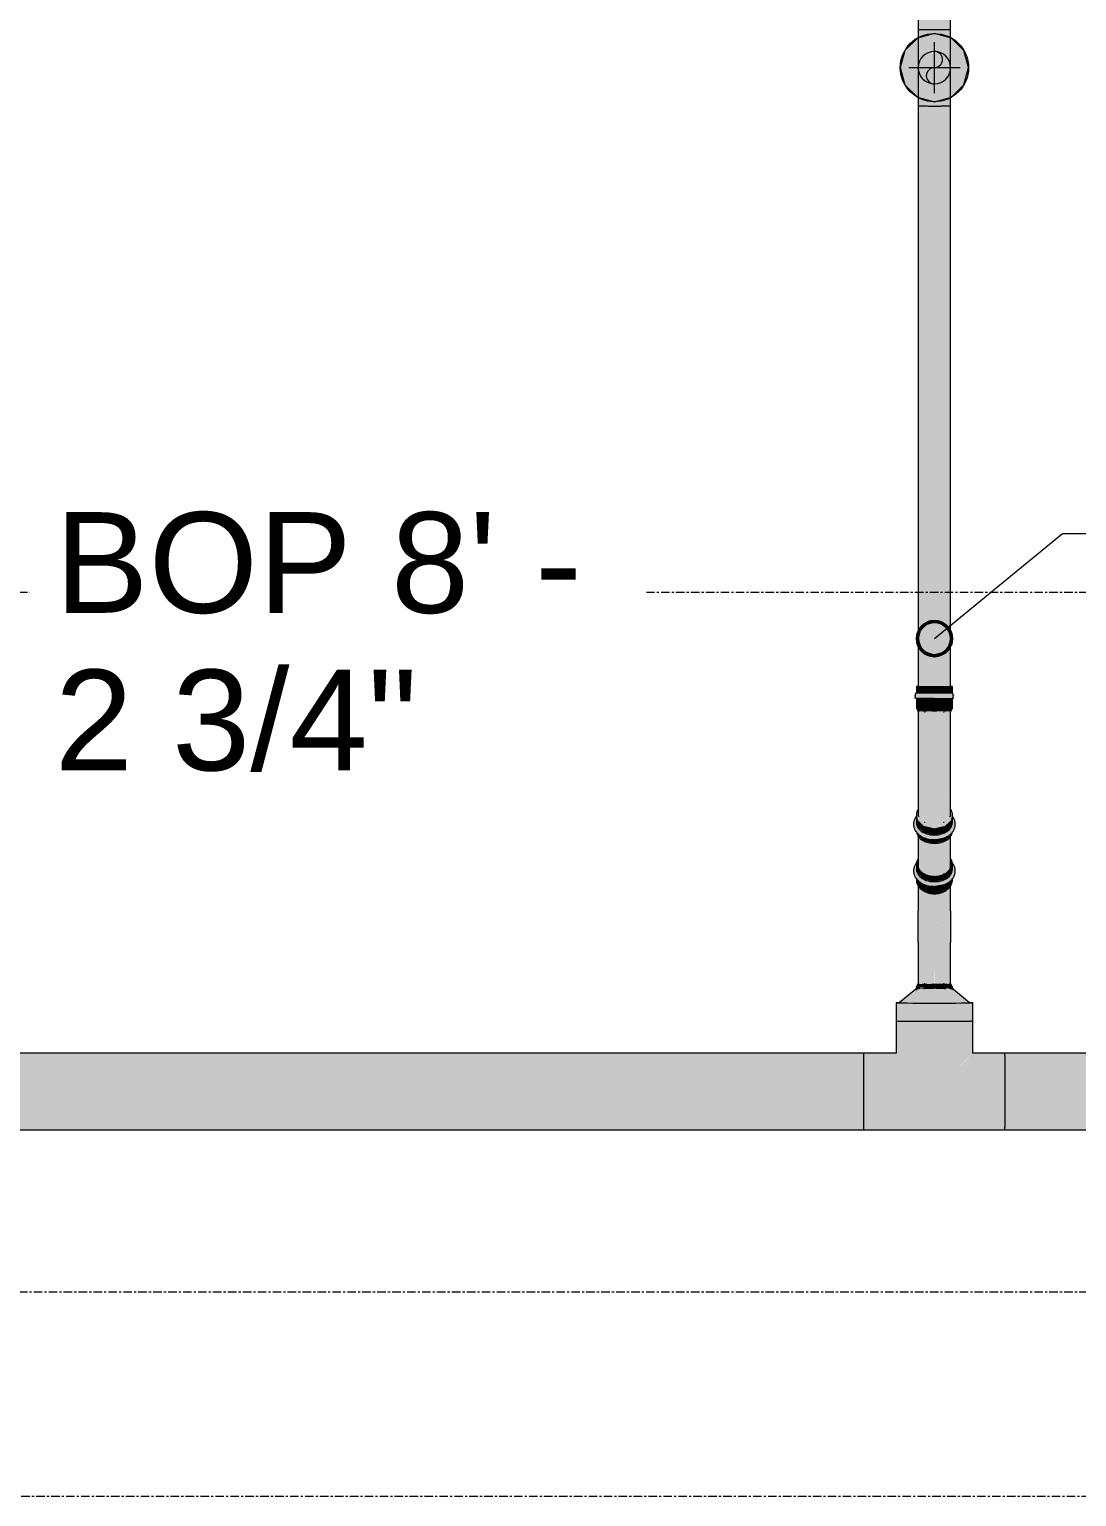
# Model space of a CAD drawing. Header units: inches. Extents: x -3679 to 241, y -496 to 1784.
# Drawn here: x -969 to -907.7, y 552 to 638 of the extents above; entities that cross this region are included whole.
import ezdxf

# ---------------------------------------------------------------- set-up
doc = ezdxf.new("R2010")
doc.units = ezdxf.units.IN
doc.header["$MEASUREMENT"] = 0
doc.linetypes.add('Grid Line', pattern=[0.875, 0.5, -0.125, 0.125, -0.125])
for name, color, linetype, lineweight in [('A-ANNO-NOTE', 250, 'Continuous', 9), ('G-ANNO-DIMS', 251, 'Continuous', 9), ('P-PIPE', 1, 'Continuous', 9), ('P-PIPE-CNTR', 1, 'Continuous', 9), ('S-GRID', 8, 'Continuous', 9)]:
    doc.layers.add(name, color=color, linetype=linetype, lineweight=lineweight)
doc.styles.add('Arial_1', font='arial.ttf', dxfattribs={"height": 5.901198})

# ---------------------------------------------------------------- blocks, each defined once
blk = doc.blocks.new('Victaulic-VicPress316-Elbow 90-45deg Style P568_P571 - Standard-1265520-LOWER PARKING')
at = {"layer": 'P-PIPE'}
for points in [[(-844.334, 587.79), (-844, 587.802), (-844, 588.034), (-844.622, 588.178), (-845.007, 588.554), (-845.007, 589.164), (-845.079, 589.085), (-845.171, 588.894), (-845.223, 588.67), (-845.17, 588.402), (-845.047, 588.221), (-844.888, 588.044), (-844.674, 587.905)], [(-844, 588.299), (-844, 588.376), (-844.262, 588.404), (-844.475, 588.466), (-844.671, 588.574), (-844.822, 588.713), (-844.917, 588.876), (-844.95, 589.061), (-844.95, 589.339), (-845.007, 589.283), (-845.007, 588.818), (-844.622, 588.442), (-844.238, 588.354)], [(-844, 588.299), (-843.377, 588.442), (-842.993, 588.818), (-842.993, 589.283), (-843.05, 589.323), (-843.05, 589.051), (-843.096, 588.842), (-843.109, 588.829), (-843.177, 588.713), (-843.328, 588.574), (-843.525, 588.466), (-843.754, 588.399), (-844, 588.376)], [(-844, 587.802), (-843.323, 587.906), (-843.12, 588.031), (-842.953, 588.221), (-842.829, 588.402), (-842.776, 588.67), (-842.889, 589.046), (-842.993, 589.165), (-842.993, 588.554), (-843.377, 588.178), (-844, 588.034), (-844, 587.918)], [(-844, 587.335), (-844, 587.411), (-844.63, 587.562), (-845.007, 587.93), (-845.01, 588.18), (-845.024, 588.196), (-845.03, 588.031), (-845.001, 587.893), (-844.925, 587.755), (-844.824, 587.639), (-844.685, 587.527), (-844.466, 587.419), (-844.211, 587.348), (-844.036, 587.337)], [(-844, 588.034), (-844, 588.299), (-844.622, 588.442), (-845.007, 588.818), (-845.007, 588.554), (-844.622, 588.178), (-844.311, 588.106)], [(-844, 587.411), (-844, 587.802), (-844.37, 587.802), (-844.677, 587.907), (-844.893, 588.051), (-845.007, 588.163), (-845.007, 587.93), (-844.622, 587.554), (-844.17, 587.45)], [(-844, 588.034), (-843.377, 588.178), (-842.993, 588.554), (-842.993, 588.818), (-843.377, 588.442), (-844, 588.299), (-844, 588.106)], [(-844, 587.335), (-843.688, 587.379), (-843.525, 587.427), (-843.357, 587.502), (-843.27, 587.562), (-843.153, 587.663), (-843.075, 587.755), (-842.977, 587.951), (-842.981, 588.189), (-842.993, 588.163), (-842.993, 587.93), (-843.377, 587.554), (-844, 587.411), (-844, 587.34)], [(-844, 587.411), (-843.37, 587.562), (-842.993, 587.93), (-842.993, 588.176), (-843.12, 588.031), (-843.325, 587.906), (-843.74, 587.839), (-844, 587.79), (-844, 587.483)], [(-844, 585.651), (-844.007, 587.335), (-844.249, 587.358), (-844.54, 587.45), (-844.787, 587.609), (-844.827, 587.642), (-844.95, 587.801), (-844.935, 586.209), (-844.861, 586.047), (-844.778, 585.944), (-844.671, 585.853), (-844.545, 585.777), (-844.401, 585.717), (-844.246, 585.677), (-844.165, 585.662)], [(-844, 585.651), (-843.754, 585.677), (-843.577, 585.724), (-843.461, 585.773), (-843.328, 585.853), (-843.217, 585.948), (-843.149, 586.031), (-843.107, 586.095), (-843.064, 586.209), (-843.05, 586.326), (-843.052, 587.801), (-843.086, 587.742), (-843.216, 587.609), (-843.357, 587.502), (-843.531, 587.424), (-843.688, 587.379), (-843.903, 587.345), (-844, 587.335), (-844, 585.662)], [(-844.248, 582.039), (-844.157, 582.051), (-844, 582.073), (-844, 584.463), (-844.95, 584.467), (-844.949, 582.052), (-844.891, 582.076), (-844.815, 582.045), (-844.718, 582.051), (-844.654, 582.055), (-844.537, 582.074), (-844.422, 582.057), (-844.25, 582.039)], [(-843.177, 582.045), (-843.159, 582.051), (-843.096, 582.076), (-843.05, 582.053), (-843.064, 584.467), (-844, 584.463), (-843.993, 582.072), (-843.598, 582.053), (-843.326, 582.054), (-843.18, 582.045)], [(-844, 581.855), (-844.007, 582.072), (-844.279, 582.042), (-844.61, 582.065), (-844.731, 582.051), (-844.849, 582.051), (-844.907, 582.074), (-845.007, 582.014), (-845.027, 581.965), (-845.007, 581.858), (-844.085, 581.855)], [(-844.622, 581.721), (-844.525, 581.751), (-844.202, 581.759), (-844.049, 581.756), (-844, 581.761), (-844, 581.855), (-845.007, 581.857), (-845.005, 581.722), (-844.723, 581.79), (-844.659, 581.75), (-844.623, 581.722)], [(-844, 581.855), (-842.993, 581.858), (-842.993, 581.859), (-842.97, 581.977), (-843.047, 582.051), (-843.11, 582.075), (-843.18, 582.045), (-843.463, 582.074), (-843.53, 582.057), (-843.789, 582.056), (-844, 582.073), (-844, 581.977)], [(-842.993, 581.721), (-842.993, 581.858), (-844, 581.855), (-843.996, 581.761), (-843.678, 581.751), (-843.549, 581.755), (-843.424, 581.736), (-843.365, 581.73), (-843.255, 581.798), (-843.032, 581.731)]]:
    blk.add_hatch(color=256, dxfattribs=at).paths.add_polyline_path(points, flags=0)
h = blk.add_hatch(color=256, dxfattribs=at)
h.paths.add_polyline_path([(-844, 584.463), (-844, 585.651), (-844.246, 585.677), (-844.325, 585.692), (-844.475, 585.742), (-844.671, 585.853), (-844.727, 585.892), (-844.822, 585.989), (-844.892, 586.095), (-844.935, 586.209), (-844.95, 586.209), (-844.935, 584.467), (-844.165, 584.463)], flags=0)
h.paths.add_polyline_path([(-844.892, 584.466), (-844.892, 584.467), (-844.912, 584.888)], flags=0)
h = blk.add_hatch(color=256, dxfattribs=at)
h.paths.add_polyline_path([(-844, 584.463), (-843.05, 584.467), (-843.064, 586.209), (-843.107, 586.095), (-843.217, 585.948), (-843.328, 585.853), (-843.461, 585.773), (-843.525, 585.742), (-843.754, 585.677), (-843.835, 585.662), (-844, 585.651), (-844, 584.463)], flags=0)
h.paths.add_polyline_path([(-843.064, 584.467), (-843.064, 584.467), (-843.069, 584.971)], flags=0)
for p, q in [((-845.059, 589.051), (-845.059, 588.786)), ((-842.941, 588.786), (-842.941, 589.051)), ((-845.059, 588.238), (-845.059, 588.163)), ((-842.941, 588.163), (-842.941, 588.238)), ((-844.95, 587.801), (-844.95, 586.326)), ((-843.05, 586.326), (-843.05, 587.806)), ((-844.95, 584.467), (-844.95, 582.029)), ((-843.05, 582.032), (-843.05, 584.467)), ((-845.059, 581.859), (-844.95, 582.077)), ((-845.059, 581.859), (-845.059, 581.68)), ((-842.941, 581.859), (-843.05, 582.077)), ((-842.941, 581.695), (-842.941, 581.859))]:
    blk.add_line(p, q, dxfattribs=at)
at = {"layer": 'P-PIPE', "flags": 128}
for points in [[(-845.013, 589.187), (-845.04, 589.156), (-845.065, 589.124), (-845.089, 589.091), (-845.111, 589.057), (-845.131, 589.022), (-845.149, 588.986), (-845.166, 588.95), (-845.18, 588.913), (-845.193, 588.875), (-845.203, 588.837), (-845.211, 588.798), (-845.218, 588.759), (-845.221, 588.72), (-845.223, 588.681), (-845.223, 588.642), (-845.22, 588.602), (-845.215, 588.563), (-845.208, 588.524), (-845.199, 588.486), (-845.187, 588.448), (-845.174, 588.411), (-845.159, 588.374), (-845.141, 588.338), (-845.122, 588.303), (-845.101, 588.268), (-845.078, 588.235), (-845.054, 588.202), (-845.028, 588.17), (-845, 588.14), (-844.971, 588.11), (-844.94, 588.081), (-844.908, 588.054), (-844.875, 588.027), (-844.84, 588.002), (-844.805, 587.978), (-844.768, 587.955), (-844.73, 587.933), (-844.691, 587.912), (-844.651, 587.893), (-844.61, 587.875), (-844.569, 587.858), (-844.526, 587.842), (-844.483, 587.827), (-844.439, 587.814), (-844.395, 587.802), (-844.35, 587.792), (-844.304, 587.782), (-844.258, 587.774), (-844.212, 587.768), (-844.166, 587.762), (-844.119, 587.758), (-844.072, 587.755), (-844.025, 587.754), (-844, 587.754)], [(-844, 587.754), (-843.953, 587.755), (-843.906, 587.757), (-843.859, 587.76), (-843.812, 587.765), (-843.766, 587.771), (-843.72, 587.778), (-843.674, 587.787), (-843.629, 587.796), (-843.584, 587.808), (-843.54, 587.82), (-843.496, 587.834), (-843.454, 587.849), (-843.412, 587.865), (-843.37, 587.883), (-843.33, 587.902), (-843.29, 587.922), (-843.252, 587.943), (-843.214, 587.965), (-843.178, 587.989), (-843.143, 588.014), (-843.109, 588.039), (-843.076, 588.066), (-843.045, 588.094), (-843.015, 588.124), (-842.987, 588.154), (-842.96, 588.185), (-842.934, 588.217), (-842.911, 588.25), (-842.889, 588.284), (-842.868, 588.319), (-842.85, 588.354), (-842.834, 588.391), (-842.819, 588.428), (-842.807, 588.466), (-842.796, 588.504), (-842.788, 588.542), (-842.782, 588.581), (-842.778, 588.62), (-842.776, 588.66), (-842.777, 588.699), (-842.78, 588.738), (-842.784, 588.777), (-842.792, 588.816), (-842.801, 588.855), (-842.812, 588.893), (-842.826, 588.93), (-842.841, 588.967), (-842.858, 589.003), (-842.877, 589.038), (-842.899, 589.072), (-842.921, 589.106), (-842.946, 589.139), (-842.972, 589.17), (-842.993, 589.193)], [(-845.059, 588.163), (-845.058, 588.125), (-845.054, 588.087), (-845.049, 588.05), (-845.042, 588.013), (-845.033, 587.977), (-845.021, 587.941), (-845.008, 587.906), (-844.993, 587.872), (-844.977, 587.838), (-844.958, 587.806), (-844.938, 587.774), (-844.917, 587.744), (-844.894, 587.714), (-844.87, 587.686), (-844.845, 587.658), (-844.819, 587.632), (-844.791, 587.607), (-844.762, 587.583), (-844.733, 587.56), (-844.702, 587.538), (-844.671, 587.517), (-844.639, 587.497), (-844.606, 587.479), (-844.572, 587.461), (-844.538, 587.445), (-844.503, 587.429), (-844.467, 587.415), (-844.431, 587.402), (-844.394, 587.39), (-844.357, 587.379), (-844.32, 587.37), (-844.282, 587.361), (-844.244, 587.354), (-844.205, 587.347), (-844.167, 587.342), (-844.128, 587.338), (-844.089, 587.335), (-844.049, 587.333), (-844.01, 587.332), (-844, 587.332)], [(-844, 587.332), (-843.961, 587.332), (-843.921, 587.334), (-843.882, 587.337), (-843.843, 587.341), (-843.805, 587.346), (-843.766, 587.352), (-843.728, 587.359), (-843.69, 587.367), (-843.652, 587.377), (-843.615, 587.387), (-843.578, 587.399), (-843.542, 587.412), (-843.506, 587.426), (-843.471, 587.441), (-843.437, 587.457), (-843.403, 587.474), (-843.369, 587.492), (-843.337, 587.511), (-843.305, 587.532), (-843.275, 587.554), (-843.245, 587.576), (-843.216, 587.6), (-843.188, 587.625), (-843.161, 587.651), (-843.136, 587.678), (-843.111, 587.706), (-843.088, 587.736), (-843.067, 587.766), (-843.046, 587.797), (-843.028, 587.829), (-843.011, 587.863), (-842.995, 587.897), (-842.982, 587.932), (-842.97, 587.967), (-842.96, 588.003), (-842.952, 588.04), (-842.946, 588.077), (-842.942, 588.115), (-842.941, 588.152), (-842.941, 588.163)], [(-844.95, 584.467), (-844.95, 584.573), (-844.95, 584.678), (-844.95, 584.782), (-844.95, 584.887), (-844.95, 584.99), (-844.95, 585.093), (-844.95, 585.195), (-844.95, 585.295), (-844.95, 585.394), (-844.95, 585.492), (-844.95, 585.588), (-844.95, 585.682), (-844.95, 585.774), (-844.95, 585.864), (-844.95, 585.952), (-844.95, 586.038), (-844.95, 586.121), (-844.95, 586.201), (-844.95, 586.278), (-844.95, 586.326)], [(-843.05, 586.326), (-843.05, 586.25), (-843.05, 586.172), (-843.05, 586.091), (-843.05, 586.007), (-843.05, 585.92), (-843.05, 585.832), (-843.05, 585.741), (-843.05, 585.648), (-843.05, 585.553), (-843.05, 585.456), (-843.05, 585.358), (-843.05, 585.259), (-843.05, 585.158), (-843.05, 585.056), (-843.05, 584.953), (-843.05, 584.849), (-843.05, 584.744), (-843.05, 584.639), (-843.05, 584.534), (-843.05, 584.467)]]:
    blk.add_lwpolyline(points, dxfattribs=at)
at = {"layer": 'P-PIPE'}
for centre, major_axis, ratio, start_param, end_param in [((-844, 589.051), (1.059, 0), 0.710047, 2.734062, 4.712389), ((-844, 588.786), (1.059, 0), 0.710047, 2.827433, 4.712389), ((-844, 589.051), (1.059, 0), 0.710047, 4.712389, 6.690716), ((-844, 588.786), (1.059, 0), 0.710047, 4.712389, 6.597345), ((-844, 589.051), (0.95, 0), 0.710047, 3.43322, 3.455752), ((-844, 589.051), (0.95, 0), 0.710047, 4.054674, 4.109082), ((-844, 589.051), (0.95, 0), 0.710047, 5.315696, 5.370104), ((-844, 589.051), (0.95, 0), 0.710047, 5.969026, 5.991558), ((-844, 582.077), (0.95, 0), 0.004167, 4.055861, 4.108072), ((-844, 582.077), (0.95, 0), 0.004167, 5.316706, 5.368917)]:
    blk.add_ellipse(centre, major_axis=major_axis, ratio=ratio, start_param=start_param, end_param=end_param, dxfattribs=at)
blk = doc.blocks.new('Victaulic-VicPress316-Elbow 90-45deg Style P568_P571 - Standard-1265525-LOWER PARKING')
at = {"layer": 'P-PIPE'}
for points in [[(-844, 599.101), (-844, 599.476), (-845.007, 599.479), (-845.007, 599.104), (-844.311, 599.101)], [(-844, 599.101), (-842.993, 599.104), (-842.993, 599.479), (-844, 599.476), (-844, 599.101)], [(-844, 598.772), (-844, 599.101), (-845.047, 599.091), (-845.165, 599.053), (-845.223, 598.941), (-845.162, 598.884), (-845.007, 598.775), (-844.238, 598.772)], [(-844, 598.215), (-844.01, 598.772), (-845.007, 598.773), (-845.007, 598.218), (-844.234, 598.216)], [(-844, 598.215), (-842.993, 598.218), (-842.993, 598.775), (-844, 598.772), (-844, 598.216)], [(-844, 597.998), (-844, 598.215), (-845.007, 598.217), (-845.03, 598.101), (-844.981, 598.04), (-844.891, 598), (-844.819, 598.029), (-844.537, 597.998), (-844.469, 598.015), (-844.211, 598.015), (-844.001, 597.998)], [(-844, 595.607), (-844.007, 597.998), (-844.4, 598.019), (-844.673, 598.019), (-844.832, 598.028), (-844.903, 598), (-844.95, 598.024), (-844.935, 595.611), (-844.165, 595.607)], [(-844, 597.998), (-843.993, 597.999), (-843.721, 598.029), (-843.389, 598.007), (-843.269, 598.022), (-843.153, 598.025), (-843.093, 598.002), (-842.993, 598.064), (-842.97, 598.102), (-842.993, 598.218), (-844, 598.215), (-844, 598.046)], [(-844, 595.607), (-843.05, 595.611), (-843.05, 598.025), (-843.109, 598), (-843.185, 598.029), (-843.27, 598.022), (-843.345, 598.018), (-843.463, 597.998), (-843.562, 598.014), (-843.795, 598.026), (-844, 597.998), (-844, 597.952)], [(-844, 593.078), (-843.835, 593.088), (-843.675, 593.119), (-843.525, 593.169), (-843.344, 593.268), (-843.272, 593.319), (-843.177, 593.415), (-843.107, 593.522), (-843.064, 593.636), (-843.05, 593.753), (-843.064, 595.611), (-844, 595.607), (-844, 593.088)], [(-844.243, 591.394), (-844, 591.395), (-844, 593.078), (-844.165, 593.088), (-844.325, 593.119), (-844.475, 593.169), (-844.61, 593.236), (-844.77, 593.362), (-844.822, 593.415), (-844.892, 593.522), (-844.935, 593.636), (-844.95, 593.753), (-844.938, 591.993), (-844.903, 591.861), (-844.876, 591.818), (-844.815, 591.704), (-844.654, 591.569), (-844.513, 591.502), (-844.437, 591.463), (-844.248, 591.394)], [(-843.993, 591.395), (-843.679, 591.421), (-843.488, 591.5), (-843.426, 591.539), (-843.315, 591.59), (-843.168, 591.727), (-843.066, 591.969), (-843.05, 592.053), (-843.064, 593.636), (-843.107, 593.522), (-843.177, 593.415), (-843.272, 593.319), (-843.389, 593.236), (-843.525, 593.169), (-843.675, 593.119), (-843.835, 593.088), (-844, 593.078), (-844, 591.395)], [(-844.334, 590.528), (-844, 590.54), (-844, 590.772), (-844.622, 590.916), (-845.007, 591.292), (-845.018, 591.791), (-845.035, 591.871), (-845.102, 591.777), (-845.17, 591.677), (-845.223, 591.408), (-845.171, 591.185), (-845.047, 590.959), (-844.888, 590.782), (-844.674, 590.643)], [(-844, 591.164), (-844.007, 591.395), (-844.279, 591.406), (-844.48, 591.479), (-844.574, 591.539), (-844.691, 591.593), (-844.847, 591.755), (-844.918, 591.892), (-844.95, 592.116), (-844.95, 592.278), (-845.001, 592.185), (-845.03, 592.048), (-845.007, 591.684), (-844.622, 591.308), (-844.179, 591.205)], [(-844, 590.772), (-844, 591.164), (-844.622, 591.308), (-845.007, 591.684), (-845.007, 591.292), (-844.622, 590.916), (-844.277, 590.836)], [(-844, 591.164), (-843.377, 591.308), (-842.993, 591.684), (-842.993, 591.824), (-842.97, 591.951), (-842.977, 592.127), (-843.05, 592.267), (-843.064, 591.979), (-843.096, 591.861), (-843.124, 591.818), (-843.199, 591.692), (-843.33, 591.577), (-843.463, 591.519), (-843.53, 591.472), (-843.758, 591.403), (-844, 591.395), (-844, 591.27)], [(-844, 590.54), (-843.76, 590.556), (-843.323, 590.644), (-843.12, 590.769), (-842.889, 591.032), (-842.776, 591.408), (-842.834, 591.684), (-842.981, 591.89), (-842.993, 591.751), (-842.993, 591.292), (-843.377, 590.916), (-844, 590.772), (-844, 590.556)], [(-844, 590.772), (-843.377, 590.916), (-842.993, 591.292), (-842.998, 591.678), (-843.377, 591.308), (-844, 591.164), (-844, 590.844)], [(-844, 590.276), (-844.013, 590.54), (-844.37, 590.54), (-844.694, 590.656), (-844.888, 590.782), (-845.007, 590.901), (-844.993, 590.782), (-844.622, 590.42), (-844.205, 590.323)], [(-844, 590.276), (-843.377, 590.42), (-842.993, 590.796), (-842.993, 590.914), (-843.12, 590.769), (-843.325, 590.644), (-843.76, 590.556), (-844, 590.528)]]:
    blk.add_hatch(color=256, dxfattribs=at).paths.add_polyline_path(points, flags=0)
h = blk.add_hatch(color=256, dxfattribs=at)
h.paths.add_polyline_path([(-844, 598.772), (-842.993, 598.775), (-842.776, 598.941), (-842.828, 599.037), (-842.993, 599.104), (-844, 599.101), (-844, 598.854)], flags=0)
h.paths.add_polyline_path([(-842.828, 599.037), (-842.834, 599.054), (-842.864, 599.052), (-842.829, 599.037)], flags=0)
h = blk.add_hatch(color=256, dxfattribs=at)
h.paths.add_polyline_path([(-844, 593.078), (-844, 595.607), (-844.95, 595.611), (-844.95, 595.61), (-844.935, 593.636), (-844.892, 593.522), (-844.822, 593.415), (-844.727, 593.319), (-844.61, 593.236), (-844.475, 593.169), (-844.325, 593.119), (-844.165, 593.088)], flags=0)
h.paths.add_polyline_path([(-844.165, 594.791), (-844.165, 595.607), (-844.165, 595.607)], flags=0)
for p, q in [((-845.059, 599.481), (-845.059, 599.105)), ((-842.941, 599.105), (-842.941, 599.481)), ((-845.059, 598.776), (-845.059, 598.22)), ((-842.941, 598.22), (-842.941, 598.776)), ((-845.059, 598.22), (-844.95, 598.002)), ((-844.95, 598.044), (-844.95, 595.611)), ((-842.941, 598.22), (-843.05, 598.002)), ((-843.05, 595.611), (-843.05, 598.047)), ((-844.95, 593.753), (-844.95, 591.993)), ((-843.05, 591.993), (-843.05, 593.753)), ((-845.059, 591.916), (-845.059, 591.524)), ((-842.941, 591.524), (-842.941, 591.916))]:
    blk.add_line(p, q, dxfattribs=at)
at = {"layer": 'P-PIPE', "flags": 128}
for points in [[(-844, 598.772), (-844.042, 598.772), (-844.084, 598.772), (-844.127, 598.772), (-844.169, 598.772), (-844.21, 598.772), (-844.252, 598.772), (-844.293, 598.772), (-844.333, 598.772), (-844.373, 598.772), (-844.412, 598.772), (-844.451, 598.772), (-844.489, 598.772), (-844.526, 598.772), (-844.563, 598.772), (-844.598, 598.773), (-844.633, 598.773), (-844.666, 598.773), (-844.699, 598.773), (-844.73, 598.773), (-844.76, 598.773), (-844.789, 598.773), (-844.817, 598.773), (-844.843, 598.773), (-844.868, 598.774), (-844.892, 598.774), (-844.914, 598.774), (-844.935, 598.774), (-844.954, 598.774), (-844.972, 598.774), (-844.989, 598.775), (-845.003, 598.775), (-845.017, 598.775), (-845.028, 598.775), (-845.038, 598.775), (-845.047, 598.775), (-845.055, 598.776), (-845.062, 598.776), (-845.071, 598.776), (-845.118, 598.787), (-845.081, 599.104), (-845.066, 599.105), (-845.059, 599.106), (-845.052, 599.106), (-845.043, 599.106), (-845.034, 599.106), (-845.023, 599.106), (-845.011, 599.106)], [(-844, 598.772), (-843.957, 598.772), (-843.915, 598.772), (-843.873, 598.772), (-843.831, 598.772), (-843.789, 598.772), (-843.748, 598.772), (-843.707, 598.772), (-843.666, 598.772), (-843.626, 598.772), (-843.587, 598.772), (-843.548, 598.772), (-843.51, 598.772), (-843.473, 598.772), (-843.437, 598.772), (-843.401, 598.773), (-843.367, 598.773), (-843.333, 598.773), (-843.301, 598.773), (-843.27, 598.773), (-843.239, 598.773), (-843.21, 598.773), (-843.183, 598.773), (-843.156, 598.773), (-843.131, 598.774), (-843.108, 598.774), (-843.085, 598.774), (-843.064, 598.774), (-843.045, 598.774), (-843.027, 598.774), (-843.011, 598.775), (-842.996, 598.775), (-842.983, 598.775), (-842.971, 598.775), (-842.961, 598.775), (-842.952, 598.775), (-842.945, 598.776), (-842.938, 598.776), (-842.929, 598.776), (-842.882, 598.787), (-842.918, 599.104), (-842.933, 599.105), (-842.941, 599.106), (-842.948, 599.106), (-842.956, 599.106), (-842.965, 599.106), (-842.976, 599.106), (-842.989, 599.106)], [(-844.95, 595.611), (-844.95, 595.506), (-844.95, 595.401), (-844.95, 595.296), (-844.95, 595.192), (-844.95, 595.088), (-844.95, 594.986), (-844.95, 594.884), (-844.95, 594.784), (-844.95, 594.684), (-844.95, 594.587), (-844.95, 594.491), (-844.95, 594.397), (-844.95, 594.304), (-844.95, 594.214), (-844.95, 594.127), (-844.95, 594.041), (-844.95, 593.958), (-844.95, 593.878), (-844.95, 593.8), (-844.95, 593.753)], [(-843.05, 593.753), (-843.05, 593.828), (-843.05, 593.907), (-843.05, 593.988), (-843.05, 594.072), (-843.05, 594.158), (-843.05, 594.247), (-843.05, 594.338), (-843.05, 594.431), (-843.05, 594.526), (-843.05, 594.622), (-843.05, 594.721), (-843.05, 594.82), (-843.05, 594.921), (-843.05, 595.023), (-843.05, 595.126), (-843.05, 595.23), (-843.05, 595.334), (-843.05, 595.439), (-843.05, 595.544), (-843.05, 595.611)], [(-845.025, 591.911), (-845.04, 591.894), (-845.065, 591.862), (-845.089, 591.829), (-845.111, 591.795), (-845.131, 591.76), (-845.149, 591.724), (-845.166, 591.688), (-845.18, 591.651), (-845.193, 591.613), (-845.203, 591.575), (-845.211, 591.536), (-845.218, 591.497), (-845.221, 591.458), (-845.223, 591.419), (-845.223, 591.38), (-845.22, 591.34), (-845.215, 591.301), (-845.208, 591.262), (-845.199, 591.224), (-845.187, 591.186), (-845.174, 591.149), (-845.159, 591.112), (-845.141, 591.076), (-845.122, 591.041), (-845.101, 591.006), (-845.078, 590.973), (-845.054, 590.94), (-845.028, 590.908), (-845, 590.878), (-844.971, 590.848), (-844.94, 590.819), (-844.908, 590.792), (-844.875, 590.765), (-844.84, 590.74), (-844.805, 590.716), (-844.768, 590.693), (-844.73, 590.671), (-844.691, 590.65), (-844.651, 590.631), (-844.61, 590.613), (-844.569, 590.596), (-844.526, 590.58), (-844.483, 590.565), (-844.439, 590.552), (-844.395, 590.54), (-844.35, 590.53), (-844.304, 590.52), (-844.258, 590.512), (-844.212, 590.506), (-844.166, 590.5), (-844.119, 590.496), (-844.072, 590.493), (-844.025, 590.492), (-844, 590.492)], [(-844.953, 592.282), (-844.972, 592.249), (-844.989, 592.216), (-845.004, 592.182), (-845.018, 592.147), (-845.03, 592.112), (-845.04, 592.075), (-845.047, 592.039), (-845.053, 592.001), (-845.057, 591.964), (-845.059, 591.926), (-845.059, 591.916)], [(-844, 590.492), (-843.953, 590.493), (-843.906, 590.495), (-843.859, 590.498), (-843.812, 590.503), (-843.766, 590.509), (-843.72, 590.516), (-843.674, 590.525), (-843.629, 590.534), (-843.584, 590.546), (-843.54, 590.558), (-843.496, 590.572), (-843.454, 590.587), (-843.412, 590.603), (-843.37, 590.621), (-843.33, 590.64), (-843.29, 590.66), (-843.252, 590.681), (-843.214, 590.703), (-843.178, 590.727), (-843.143, 590.752), (-843.109, 590.778), (-843.076, 590.804), (-843.045, 590.832), (-843.015, 590.862), (-842.987, 590.892), (-842.96, 590.923), (-842.934, 590.955), (-842.911, 590.988), (-842.889, 591.022), (-842.868, 591.057), (-842.85, 591.092), (-842.834, 591.129), (-842.819, 591.166), (-842.807, 591.204), (-842.796, 591.242), (-842.788, 591.28), (-842.782, 591.319), (-842.778, 591.358), (-842.776, 591.398), (-842.777, 591.437), (-842.78, 591.476), (-842.784, 591.515), (-842.792, 591.554), (-842.801, 591.593), (-842.812, 591.631), (-842.826, 591.668), (-842.841, 591.705), (-842.858, 591.741), (-842.877, 591.776), (-842.899, 591.81), (-842.921, 591.844), (-842.946, 591.877), (-842.972, 591.908)], [(-842.941, 591.916), (-842.942, 591.954), (-842.945, 591.991), (-842.95, 592.029), (-842.958, 592.065), (-842.967, 592.102), (-842.978, 592.138), (-842.991, 592.173), (-843.006, 592.207), (-843.023, 592.24), (-843.041, 592.273)]]:
    blk.add_lwpolyline(points, dxfattribs=at)
at = {"layer": 'P-PIPE'}
for centre, major_axis, ratio, start_param, end_param in [((-844, 599.481), (1.059, 0), 0.004167, 2.734062, 4.712389), ((-844, 599.481), (1.059, 0), 0.004167, 4.712389, 6.690716), ((-844, 599.105), (1.059, 0), 0.004167, 2.827433, 4.712389), ((-844, 598.776), (1.059, 0), 0.004167, 2.85017, 4.712389), ((-844, 599.105), (1.059, 0), 0.004167, 4.712389, 6.597345), ((-844, 598.776), (-1.059, 0), 0.004167, 1.570796, 3.433015), ((-844, 598.002), (0.95, 0), 0.004167, 4.055861, 4.108072), ((-844, 598.002), (0.95, 0), 0.004167, 5.316706, 5.368917), ((-844, 591.524), (-1.059, 0), 0.710047, 6.000385, 7.853982), ((-844, 592.07), (0.95, 0), 0.710047, 3.433639, 3.455752), ((-844, 591.524), (1.059, 0), 0.710047, 4.712389, 6.597345), ((-844, 592.07), (0.95, 0), 0.710047, 5.969026, 5.991139), ((-844, 591.028), (1.059, 0), 0.710047, 3.242102, 4.712389), ((-844, 592.07), (0.95, 0), 0.710047, 4.055861, 4.108072), ((-844, 591.028), (1.059, 0), 0.710047, 4.712389, 6.186098), ((-844, 592.07), (0.95, 0), 0.710047, 5.316706, 5.368917)]:
    blk.add_ellipse(centre, major_axis=major_axis, ratio=ratio, start_param=start_param, end_param=end_param, dxfattribs=at)

msp = doc.modelspace()

# ---------------------------------------------------------------- hatches: boundary and pattern name
at = {"layer": 'A-ANNO-NOTE'}
h = msp.add_hatch(color=256, dxfattribs=at)
edge = h.paths.add_edge_path(flags=0)
edge.add_arc((-916, 635.743), 2, 0, 360)
msp.add_hatch(color=256, dxfattribs=at).paths.add_polyline_path([(-916, 633.743), (-915, 634.011), (-914.268, 634.743), (-914, 635.743), (-914.268, 636.743), (-915, 637.475), (-916, 637.743), (-917, 637.475), (-917.732, 636.743), (-918, 635.743), (-917.732, 634.743), (-917, 634.011)], flags=0)
at = {"layer": 'P-PIPE'}
for points in [[(-916, 637.982), (-916, 777.494), (-916.95, 777.497), (-916.95, 637.986), (-916.473, 637.983), (-916.246, 637.982)], [(-916, 637.982), (-915.05, 637.986), (-915.05, 777.498), (-915.525, 777.495), (-916, 777.494), (-916, 645.655)], [(-916, 634.793), (-915.754, 634.825), (-915.525, 634.92), (-915.328, 635.071), (-915.177, 635.268), (-915.082, 635.497), (-915.05, 635.743), (-915.082, 635.989), (-915.177, 636.218), (-915.328, 636.415), (-915.525, 636.566), (-915.754, 636.66), (-916, 636.693), (-916.246, 636.66), (-916.475, 636.566), (-916.672, 636.415), (-916.823, 636.218), (-916.918, 635.989), (-916.95, 635.743), (-916.918, 635.497), (-916.823, 635.268), (-916.65, 635.054), (-916.475, 634.92), (-916.246, 634.825)], [(-916, 599.475), (-916, 633.494), (-916.95, 633.497), (-916.935, 599.478), (-916.165, 599.475)], [(-916, 599.475), (-915.05, 599.478), (-915.05, 633.498), (-915.525, 633.495), (-916, 633.494), (-916, 599.475)], [(-916, 588.376), (-916, 590.275), (-916.622, 590.418), (-916.95, 590.739), (-916.942, 589.007), (-916.903, 588.842), (-916.88, 588.811), (-916.815, 588.706), (-916.622, 588.546), (-916.418, 588.449), (-916.185, 588.393), (-916.165, 588.391)], [(-916, 588.376), (-915.688, 588.418), (-915.476, 588.492), (-915.291, 588.608), (-915.154, 588.753), (-915.082, 588.876), (-915.05, 589.05), (-915.06, 590.729), (-915.389, 590.416), (-916, 590.275)], [(-915.996, 580.928), (-913.99, 580.938), (-914.385, 581.277), (-914.993, 581.8), (-914.993, 581.721), (-915.255, 581.797), (-915.333, 581.755), (-915.377, 581.721), (-915.525, 581.753), (-915.794, 581.759), (-915.884, 581.752), (-915.998, 581.76)], [(-916, 579.867), (-916, 580.927), (-918.25, 580.934), (-918.249, 579.877), (-917.587, 579.87), (-916.289, 579.867)], [(-916, 580.927), (-918.011, 580.939), (-918.011, 580.94), (-917.81, 580.931), (-916.286, 580.927)], [(-916, 579.867), (-913.75, 579.877), (-913.751, 580.936), (-914.409, 580.93), (-916, 580.927), (-916, 580.726)], [(-915.995, 575.733), (-913.75, 577.993), (-913.75, 579.877), (-914.409, 579.87), (-917.948, 579.872), (-918.25, 579.877), (-918.25, 577.993), (-917.178, 576.917), (-916.298, 576.037)], [(-973.862, 575.743), (-920.129, 575.743), (-920.134, 577.993), (-973.866, 577.993), (-973.862, 576.86), (-973.862, 575.743)], [(-910.395, 575.743), (-848.129, 575.743), (-848.134, 577.993), (-911.866, 577.993), (-911.862, 576.751), (-911.862, 575.743)], [(-911.866, 573.493), (-848.134, 573.493), (-848.13, 574.618), (-848.129, 575.743), (-911.862, 575.743), (-911.865, 573.531)]]:
    msp.add_hatch(color=256, dxfattribs=at).paths.add_polyline_path(points, flags=0)
h = msp.add_hatch(color=256, dxfattribs=at)
h.paths.add_polyline_path([(-916.951, 635.742), (-916.918, 635.989), (-916.787, 636.275), (-916.654, 636.432), (-916.442, 636.579), (-916.246, 636.661), (-916, 636.693), (-916, 637.982), (-916.951, 637.986), (-916.951, 635.743)], flags=0)
h.paths.add_polyline_path([(-916, 633.494), (-916.01, 634.793), (-916.253, 634.826), (-916.478, 634.921), (-916.675, 635.073), (-916.84, 635.309), (-916.879, 635.38), (-916.933, 635.559), (-916.951, 635.741), (-916.951, 633.498), (-916.475, 633.495), (-916, 633.494)], flags=0)
h = msp.add_hatch(color=256, dxfattribs=at)
h.paths.add_polyline_path([(-915.049, 635.742), (-915.049, 637.986), (-915.525, 637.983), (-916, 637.982), (-915.998, 636.693), (-915.746, 636.658), (-915.523, 636.565), (-915.327, 636.414), (-915.159, 636.176), (-915.12, 636.104), (-915.067, 635.925), (-915.05, 635.753)], flags=0)
h.paths.add_polyline_path([(-916, 633.494), (-915.049, 633.498), (-915.05, 635.731), (-915.082, 635.494), (-915.213, 635.209), (-915.346, 635.052), (-915.539, 634.913), (-915.754, 634.824), (-916, 634.791), (-916, 634.723)], flags=0)
h = msp.add_hatch(color=256, dxfattribs=at)
h.paths.add_polyline_path([(-916, 634.791), (-915.749, 634.826), (-915.521, 634.921), (-915.324, 635.074), (-915.174, 635.272), (-915.081, 635.499), (-915.05, 635.75), (-915.082, 635.991), (-915.178, 636.22), (-915.329, 636.416), (-915.526, 636.566), (-915.755, 636.661), (-916.001, 636.693), (-916.246, 636.66), (-916.475, 636.565), (-916.672, 636.414), (-916.823, 636.217), (-916.918, 635.987), (-916.95, 635.738), (-916.917, 635.494), (-916.821, 635.264), (-916.651, 635.054), (-916.471, 634.917), (-916.241, 634.823), (-916, 634.791)], flags=0)
h.paths.add_polyline_path([(-916, 634.793), (-916.254, 634.829), (-916.475, 634.92), (-916.676, 635.076), (-916.823, 635.268), (-916.918, 635.498), (-916.95, 635.745), (-916.918, 635.989), (-916.823, 636.218), (-916.671, 636.415), (-916.475, 636.566), (-916.245, 636.66), (-915.999, 636.693), (-915.751, 636.659), (-915.525, 636.566), (-915.325, 636.41), (-915.177, 636.218), (-915.081, 635.981), (-915.05, 635.743), (-915.086, 635.488), (-915.177, 635.268), (-915.35, 635.054), (-915.526, 634.92), (-915.765, 634.824)], flags=0)
h = msp.add_hatch(color=256, dxfattribs=at)
h.paths.add_polyline_path([(-915.996, 580.928), (-916, 581.759), (-916.318, 581.751), (-916.475, 581.754), (-916.573, 581.736), (-916.623, 581.721), (-916.742, 581.797), (-917.007, 581.721), (-917.007, 581.8), (-918.01, 580.934), (-915.998, 580.928)], flags=0)
h.paths.add_polyline_path([(-916.443, 580.928), (-916.443, 580.928), (-916.443, 580.929)], flags=0)
h = msp.add_hatch(color=256, dxfattribs=at)
h.paths.add_polyline_path([(-911.866, 573.493), (-911.862, 574.61), (-911.866, 577.993), (-913.75, 577.993), (-914.078, 577.657), (-915.995, 575.733), (-918.25, 577.993), (-920.134, 577.993), (-920.13, 576.86), (-920.132, 573.493), (-918.816, 573.493)], flags=0)
h.paths.add_polyline_path([(-911.865, 577.953), (-911.866, 577.953), (-913.729, 577.971)], flags=0)
h = msp.add_hatch(color=256, dxfattribs=at)
h.paths.add_polyline_path([(-973.866, 573.493), (-920.134, 573.493), (-920.13, 574.618), (-920.129, 575.743), (-973.862, 575.743), (-973.865, 573.531)], flags=0)
h.paths.add_polyline_path([(-973.862, 574.152), (-973.863, 574.152), (-969.338, 574.152)], flags=0)

# ---------------------------------------------------------------- linework, layer by layer
at = {"layer": 'A-ANNO-NOTE'}
for p, q in [((-917, 637.475), (-917.732, 636.743)), ((-916, 637.743), (-917, 637.475)), ((-915, 637.475), (-916, 637.743)), ((-914.268, 636.743), (-915, 637.475)), ((-917.732, 636.743), (-918, 635.743)), ((-914, 635.743), (-914.268, 636.743)), ((-918, 635.743), (-917.732, 634.743)), ((-914.268, 634.743), (-914, 635.743)), ((-917.732, 634.743), (-917, 634.011)), ((-915, 634.011), (-914.268, 634.743)), ((-917, 634.011), (-916, 633.743)), ((-916, 633.743), (-915, 634.011))]:
    msp.add_line(p, q, dxfattribs=at)
msp.add_circle((-916, 635.743), 2, dxfattribs=at)
at = {"layer": 'G-ANNO-DIMS'}
for p, q in [((-916, 602.283), (-908.499, 608.451)), ((-908.499, 608.451), (-904.279, 608.451))]:
    msp.add_line(p, q, dxfattribs=at)
at = {"layer": 'G-ANNO-DIMS', "lineweight": 50}
msp.add_circle((-916, 602.283), 1, dxfattribs=at)
at = {"layer": 'P-PIPE'}
for p, q in [((-916.95, 777.498), (-916.95, 637.986)), ((-915.05, 637.986), (-915.05, 777.498)), ((-916.951, 637.986), (-916.951, 633.498)), ((-915.049, 633.498), (-915.049, 637.986)), ((-916.95, 633.498), (-916.95, 599.478)), ((-915.05, 599.478), (-915.05, 633.498)), ((-916.95, 591.992), (-916.95, 591.852)), ((-915.05, 591.839), (-915.05, 591.992)), ((-916.95, 590.739), (-916.95, 588.853)), ((-915.05, 588.853), (-915.05, 590.739)), ((-916.994, 581.818), (-918.062, 580.936)), ((-913.937, 580.936), (-915.006, 581.818)), ((-918.25, 580.936), (-918.25, 579.877)), ((-913.75, 579.877), (-913.75, 580.936)), ((-918.25, 579.877), (-918.25, 577.993)), ((-913.75, 577.993), (-913.75, 579.877)), ((-920.134, 577.993), (-973.866, 577.993)), ((-918.25, 577.993), (-920.134, 577.993)), ((-911.866, 577.993), (-913.75, 577.993)), ((-848.134, 577.993), (-911.866, 577.993)), ((-973.866, 573.493), (-920.134, 573.493)), ((-920.134, 573.493), (-911.866, 573.493)), ((-911.866, 573.493), (-848.134, 573.493))]:
    msp.add_line(p, q, dxfattribs=at)
for centre, radius, start, end in [((-916, 635.743), 0.95, 0, 180), ((-916, 636.218), 0.475, 270, 90), ((-916, 635.743), 0.95, 180, 0), ((-916, 635.268), 0.475, 90, 270)]:
    msp.add_arc(centre, radius, start, end, dxfattribs=at)
for centre, major_axis, ratio, start_param, end_param in [((-916, 637.986), (0.951, 0), 0.004167, 3.141593, 3.403392), ((-916, 637.986), (0.951, 0), 0.004167, 3.405488, 3.665191), ((-916, 637.986), (0.951, 0), 0.004167, 3.666373, 3.926991), ((-916, 637.986), (0.95, 0), 0.004167, 3.665191, 3.926025), ((-916, 637.986), (0.951, 0), 0.004167, 3.927731, 4.18879), ((-916, 637.986), (0.95, 0), 0.004167, 3.926991, 4.188266), ((-916, 637.986), (0.95, 0), 0.004167, 4.18879, 4.450357), ((-916, 637.986), (0.951, 0), 0.004167, 4.18924, 4.45059), ((-916, 637.986), (0.95, 0), 0.004167, 4.45059, 4.712389), ((-916, 637.986), (0.951, 0), 0.004167, 4.450806, 4.712389), ((-916, 637.986), (0.95, 0), 0.004167, 4.712389, 4.974188), ((-916, 637.986), (0.951, 0), 0.004167, 4.712389, 4.973972), ((-916, 637.986), (0.95, 0), 0.004167, 4.974421, 5.235988), ((-916, 637.986), (0.951, 0), 0.004167, 4.974188, 5.235538), ((-916, 637.986), (0.95, 0), 0.004167, 5.236512, 5.497787), ((-916, 637.986), (0.951, 0), 0.004167, 5.235988, 5.497047), ((-916, 637.986), (0.95, 0), 0.004167, 5.498753, 5.759587), ((-916, 637.986), (0.951, 0), 0.004167, 5.497787, 5.758405), ((-916, 637.986), (0.951, 0), 0.004167, 5.759587, 6.01929), ((-916, 637.986), (0.951, 0), 0.004167, 6.021386, 6.283185), ((-916, 633.498), (0.951, 0), 0.004167, 3.141593, 4.712389), ((-916, 633.498), (0.95, 0), 0.004167, 3.665191, 3.926025), ((-916, 633.498), (0.95, 0), 0.004167, 3.926991, 4.188266), ((-916, 633.498), (0.95, 0), 0.004167, 4.18879, 4.450357), ((-916, 633.498), (0.95, 0), 0.004167, 4.45059, 4.712389), ((-916, 633.498), (0.951, 0), 0.004167, 4.712389, 6.283185), ((-916, 633.498), (0.95, 0), 0.004167, 4.712389, 4.974188), ((-916, 633.498), (0.95, 0), 0.004167, 4.974421, 5.235988), ((-916, 633.498), (0.95, 0), 0.004167, 5.236512, 5.497787), ((-916, 633.498), (0.95, 0), 0.004167, 5.498753, 5.759587), ((-916, 580.936), (2.25, 0), 0.004167, 2.688386, 3.141593), ((-916, 580.936), (2.25, 0), 0.004167, 3.141593, 4.712389), ((-916, 580.936), (2.25, 0), 0.004167, 4.712389, 6.283185), ((-916, 580.936), (2.25, 0), 0.004167, 0, 0.459062), ((-916, 579.877), (2.25, 0), 0.004167, 3.143503, 3.273453), ((-916, 579.877), (2.25, 0), 0.004167, 3.273442, 3.403392), ((-916, 579.877), (2.25, 0), 0.004167, 3.404693, 3.665191), ((-916, 579.877), (2.25, 0), 0.004167, 3.405303, 3.664606), ((-916, 579.877), (2.25, 0), 0.004167, 3.666768, 3.926991), ((-916, 579.877), (2.25, 0), 0.004167, 3.667102, 3.926679), ((-916, 579.877), (2.25, 0), 0.004167, 3.9287, 4.18879), ((-916, 579.877), (2.25, 0), 0.004167, 3.928901, 4.188611), ((-916, 579.877), (2.25, 0), 0.004167, 4.190587, 4.45059), ((-916, 579.877), (2.25, 0), 0.004167, 4.190701, 4.450498), ((-916, 579.877), (2.25, 0), 0.004167, 4.452457, 4.712389), ((-916, 579.877), (2.25, 0), 0.004167, 4.4525, 4.712367), ((-916, 579.877), (2.25, 0), 0.004167, 4.714322, 4.974188), ((-916, 579.877), (-2.25, 0), 0.004167, 1.572707, 1.83264), ((-916, 579.877), (2.25, 0), 0.004167, 4.976191, 5.235988), ((-916, 579.877), (2.25, 0), 0.004167, 4.976099, 5.236102), ((-916, 579.877), (2.25, 0), 0.004167, 5.238078, 5.497787), ((-916, 579.877), (2.25, 0), 0.004167, 5.237898, 5.497989), ((-916, 579.877), (2.25, 0), 0.004167, 5.499698, 5.759922), ((-916, 579.877), (2.25, 0), 0.004167, 5.500011, 5.759587), ((-916, 579.877), (2.25, 0), 0.004167, 5.761497, 6.021999), ((-916, 579.877), (2.25, 0), 0.004167, 5.762086, 6.021386), ((-916, 579.877), (2.25, 0), 0.004167, 6.023297, 6.283185), ((-916, 579.877), (2.25, 0), 0.004167, 6.153235, 6.283185), ((-920.134, 575.743), (0, 2.25), 0.001911, 6.15019, 6.279019), ((-920.134, 575.743), (0, 2.25), 0.001911, 6.021386, 6.150214), ((-920.134, 575.743), (0, 2.25), 0.001911, 5.888391, 6.017219), ((-911.866, 575.743), (0, 2.25), 0.001911, 6.15019, 6.279019), ((-911.866, 575.743), (0, 2.25), 0.001911, 6.021386, 6.150214), ((-911.866, 575.743), (0, 2.25), 0.001911, 5.888391, 6.017219), ((-920.134, 575.743), (0, 2.25), 0.001911, 5.759587, 5.888415), ((-920.134, 575.743), (0, 2.25), 0.001911, 5.626592, 5.75542), ((-920.134, 575.743), (0, 2.25), 0.001911, 5.497787, 5.624011), ((-920.134, 575.743), (0, 2.25), 0.001911, 5.235988, 5.494055), ((-920.134, 575.743), (0, 2.25), 0.001911, 5.236373, 5.493621), ((-911.866, 575.743), (0, 2.25), 0.001911, 5.759587, 5.888415), ((-911.866, 575.743), (0, 2.25), 0.001911, 5.626592, 5.75542), ((-911.866, 575.743), (0, 2.25), 0.001911, 5.497787, 5.624011), ((-911.866, 575.743), (0, 2.25), 0.001911, 5.235988, 5.494055), ((-911.866, 575.743), (0, 2.25), 0.001911, 5.236373, 5.493621), ((-920.134, 575.743), (0, 2.25), 0.001911, 4.974385, 5.231821), ((-920.134, 575.743), (0, 2.25), 0.001911, 4.974188, 5.232066), ((-920.134, 575.743), (0, 2.25), 0.001911, 4.712435, 4.970022), ((-920.134, 575.743), (0, 2.25), 0.001911, 4.712389, 4.970115), ((-911.866, 575.743), (0, 2.25), 0.001911, 4.974188, 5.232066), ((-911.866, 575.743), (0, 2.25), 0.001911, 4.974385, 5.231821), ((-911.866, 575.743), (0, 2.25), 0.001911, 4.712389, 4.970115), ((-911.866, 575.743), (0, 2.25), 0.001911, 4.712435, 4.970022), ((-920.134, 575.743), (0, 2.25), 0.001911, 4.450494, 4.708222), ((-920.134, 575.743), (0, 2.25), 0.001911, 4.45059, 4.708174), ((-911.866, 575.743), (0, 2.25), 0.001911, 4.45059, 4.708174), ((-911.866, 575.743), (0, 2.25), 0.001911, 4.450494, 4.708222), ((-920.134, 575.743), (0, 2.25), 0.001911, 3.926553, 4.184624), ((-920.134, 575.743), (0, 2.25), 0.001911, 3.926991, 4.184234), ((-920.134, 575.743), (0, 2.25), 0.001911, 4.188543, 4.446423), ((-920.134, 575.743), (0, 2.25), 0.001911, 4.18879, 4.446223), ((-911.866, 575.743), (0, 2.25), 0.001911, 3.926553, 4.184624), ((-911.866, 575.743), (0, 2.25), 0.001911, 3.926991, 4.184234), ((-911.866, 575.743), (0, 2.25), 0.001911, 4.18879, 4.446223), ((-911.866, 575.743), (0, 2.25), 0.001911, 4.188543, 4.446423), ((-920.134, 575.743), (0, 2.25), 0.001911, 3.141593, 3.399225), ((-920.134, 575.743), (0, 2.25), 0.001911, 3.532197, 3.661025), ((-920.134, 575.743), (0, 2.25), 0.001911, 3.403392, 3.53222), ((-920.134, 575.743), (0, 2.25), 0.001911, 3.793996, 3.922824), ((-920.134, 575.743), (0, 2.25), 0.001911, 3.665191, 3.79402), ((-911.866, 575.743), (0, 2.25), 0.001911, 3.141593, 3.399225), ((-911.866, 575.743), (0, 2.25), 0.001911, 3.403392, 3.53222), ((-911.866, 575.743), (0, 2.25), 0.001911, 3.665191, 3.79402), ((-911.866, 575.743), (0, 2.25), 0.001911, 3.532197, 3.661025), ((-911.866, 575.743), (0, 2.25), 0.001911, 3.793996, 3.922824), ((-920.134, 575.743), (0, 2.25), 0.001911, 3.141593, 3.270421), ((-911.866, 575.743), (0, 2.25), 0.001911, 3.141593, 3.270421)]:
    msp.add_ellipse(centre, major_axis=major_axis, ratio=ratio, start_param=start_param, end_param=end_param, dxfattribs=at)
at = {"layer": 'P-PIPE-CNTR'}
for p, q in [((-916, 634.243), (-916, 637.243)), ((-917.5, 635.743), (-914.5, 635.743))]:
    msp.add_line(p, q, dxfattribs=at)
at = {"layer": 'S-GRID', "linetype": 'Grid Line'}
for p, q in [((-3666.394, 605), (228, 605)), ((-3666.394, 564), (228, 564)), ((228, 552), (-3650.394, 552))]:
    msp.add_line(p, q, dxfattribs=at)

# ---------------------------------------------------------------- block references
at = {"layer": 'P-PIPE'}
for name, p in [('Victaulic-VicPress316-Elbow 90-45deg Style P568_P571 - Standard-1265525-LOWER PARKING', (-72, -0.001)), ('Victaulic-VicPress316-Elbow 90-45deg Style P568_P571 - Standard-1265520-LOWER PARKING', (-72, 0))]:
    msp.add_blockref(name, p, dxfattribs=at)

# ---------------------------------------------------------------- next in the draw order: texts
at = {"layer": 'G-ANNO-DIMS', "insert": (-967.539, 609.693), "char_height": 5.9012, "width": 2.842170943040401e-14, "attachment_point": 1, "line_spacing_factor": 0.938532, "style": 'Arial_1', "bg_fill": 3, "box_fill_scale": 1.25, "bg_fill_color": 0, "bg_fill_transparency": 0}
msp.add_mtext('BOP 8\' - \\P2 3/4"', dxfattribs=at)

doc.saveas('drawing.dxf')
